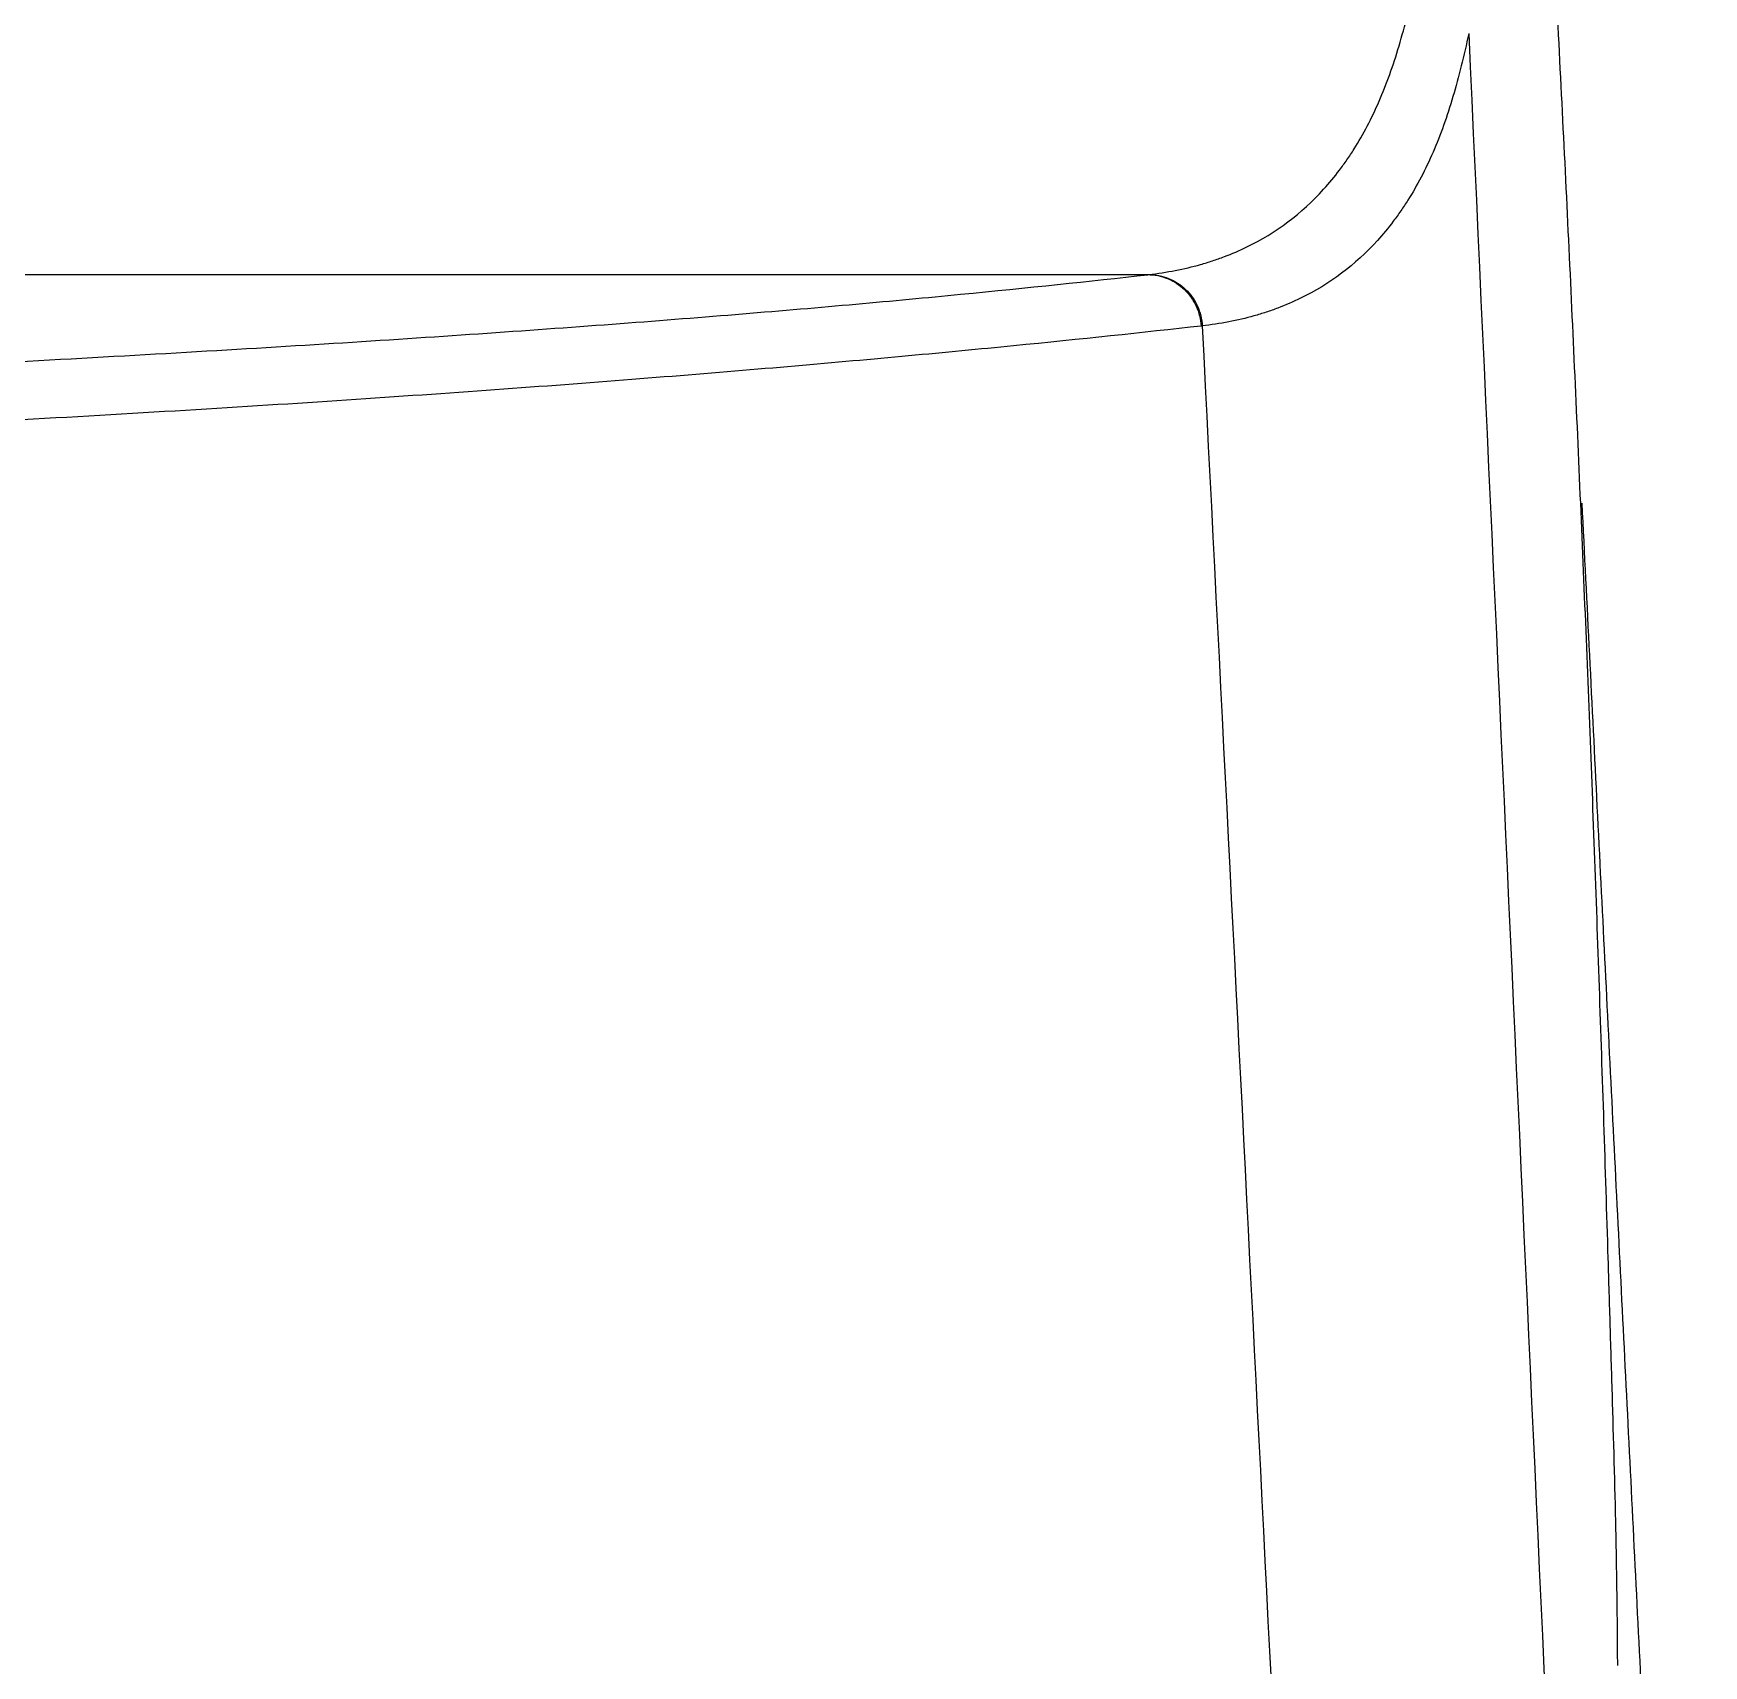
# Model space of a CAD drawing. Extents: x 2759 to 9191, y -64 to 2464.
# Drawn here: x 8124.05 to 8154.93, y 688.4 to 718.57 of the extents above; entities that cross this region are included whole.
import ezdxf

# ---------------------------------------------------------------- set-up
doc = ezdxf.new("R2010")
doc.units = 0
doc.header["$LTSCALE"] = 20
doc.header["$MEASUREMENT"] = 0
doc.layers.get('0').update_dxf_attribs({"linetype": 'CONTINUOUS'})

msp = doc.modelspace()

# ---------------------------------------------------------------- linework, layer by layer
at = {"color": 7, "linetype": 'Continuous'}
for points, degree in [([(8152.38, 716.025), (8150.364, 756.343)], 1), ([(8150.592, 718.571), (8151.197, 705.409), (8151.802, 692.247), (8152.407, 679.086)], 3), ([(8144.656, 714.111), (7955.094, 714.111)], 1), ([(8144.656, 714.112), (8144.663, 714.113), (8144.67, 714.114), (8144.677, 714.114)], 3), ([(8145.664, 713.165), (8145.657, 713.164), (8145.65, 713.163), (8145.643, 713.162)], 3), ([(8145.664, 713.165), (8146.269, 701.287), (8146.872, 689.409), (8147.473, 677.531)], 3), ([(8154.934, 664.986), (8152.689, 709.89)], 1)]:
    msp.add_open_spline(points, degree=degree, dxfattribs=at)
for points, knots in [([(8144.678, 714.114), (8145.012, 714.153), (8145.331, 714.215), (8145.708, 714.321), (8145.783, 714.344), (8145.93, 714.392), (8146.147, 714.469), (8146.355, 714.558), (8147.029, 714.887), (8147.502, 715.242), (8148.012, 715.803), (8148.11, 715.921), (8148.25, 716.107), (8148.296, 716.171), (8148.386, 716.301), (8148.517, 716.5), (8148.639, 716.712), (8148.794, 717.007), (8148.867, 717.16), (8149.074, 717.637), (8149.196, 717.978), (8149.413, 718.707), (8149.509, 719.095), (8149.594, 719.506)], [0, 0, 0, 0, 0.125, 0.125, 0.15625, 0.15625, 0.1875, 0.25, 0.25, 0.5, 0.5, 0.5625, 0.5625, 0.59375, 0.59375, 0.625, 0.6875, 0.6875, 0.75, 0.75, 0.875, 0.875, 1, 1, 1, 1]), ([(8150.592, 718.571), (8150.506, 718.158), (8150.41, 717.769), (8150.192, 717.037), (8150.07, 716.695), (8149.863, 716.216), (8149.789, 716.063), (8149.635, 715.768), (8149.512, 715.555), (8149.381, 715.355), (8149.291, 715.225), (8149.245, 715.161), (8149.104, 714.975), (8149.006, 714.856), (8148.495, 714.293), (8148.02, 713.937), (8147.346, 713.609), (8147.137, 713.519), (8146.919, 713.442), (8146.772, 713.394), (8146.697, 713.371), (8146.319, 713.265), (8146, 713.203), (8145.664, 713.165)], [0, 0, 0, 0, 0.125, 0.125, 0.25, 0.25, 0.3125, 0.3125, 0.375, 0.40625, 0.40625, 0.4375, 0.4375, 0.5, 0.5, 0.75, 0.75, 0.8125, 0.84375, 0.84375, 0.875, 0.875, 1, 1, 1, 1]), ([(8153.346, 688.403), (8153.345, 688.821), (8153.341, 689.239), (8153.33, 690.074), (8153.322, 690.492), (8153.296, 691.747), (8153.272, 692.583), (8153.235, 693.837), (8153.222, 694.256), (8153.196, 695.092), (8153.184, 695.51), (8153.145, 696.765), (8153.119, 697.602), (8153.038, 700.111), (8152.98, 701.784), (8152.857, 705.13), (8152.792, 706.803), (8152.652, 710.15), (8152.578, 711.823), (8152.461, 714.338), (8152.421, 715.181), (8152.38, 716.024)], [0, 0, 0, 0, 0.045424, 0.045424, 0.090847, 0.090847, 0.181694, 0.181694, 0.227118, 0.227118, 0.272541, 0.272541, 0.363389, 0.363389, 0.545083, 0.545083, 0.726777, 0.726777, 0.908472, 0.908472, 1, 1, 1, 1]), ([(7955.094, 709.864), (7956.872, 709.864), (7960.419, 709.865), (7965.711, 709.87), (7970.973, 709.877), (7974.461, 709.884), (7977.939, 709.893), (7981.407, 709.902), (7986.577, 709.919), (7991.715, 709.939), (7995.12, 709.955), (7998.513, 709.972), (8000.204, 709.981), (8002.732, 709.996), (8003.573, 710.001), (8004.623, 710.007), (8004.833, 710.008), (8005.252, 710.011), (8005.462, 710.012), (8006.09, 710.016), (8006.508, 710.019), (8008.591, 710.032), (8010.241, 710.044), (8013.508, 710.067), (8015.124, 710.08), (8018.325, 710.105), (8021.494, 710.132), (8026.15, 710.175), (8029.192, 710.205), (8032.204, 710.237), (8033.694, 710.253), (8036.644, 710.286), (8039.564, 710.321), (8043.854, 710.375), (8046.655, 710.413), (8048.215, 710.435), (8048.388, 710.437), (8048.734, 710.442), (8048.906, 710.444), (8049.423, 710.452), (8050.454, 710.467), (8051.473, 710.482), (8054.848, 710.532), (8057.472, 710.574), (8061.301, 710.638), (8062.559, 710.66), (8064.111, 710.688), (8064.575, 710.696), (8065.037, 710.705), (8065.344, 710.71), (8065.498, 710.713), (8066.264, 710.727), (8066.871, 710.738), (8069.886, 710.795), (8072.222, 710.841), (8076.754, 710.936), (8078.95, 710.984), (8083.204, 711.081), (8085.263, 711.131), (8089.251, 711.232), (8091.18, 711.283), (8094.914, 711.387), (8096.718, 711.439), (8100.209, 711.546), (8101.895, 711.6), (8104.339, 711.682), (8105.54, 711.723), (8106.807, 711.768), (8107.289, 711.786), (8107.481, 711.793), (8107.577, 711.796), (8107.865, 711.807), (8109.579, 711.869), (8111.214, 711.933), (8114.007, 712.046), (8115.345, 712.102), (8117.917, 712.216), (8119.149, 712.274), (8121.517, 712.389), (8122.653, 712.446), (8124.834, 712.562), (8125.879, 712.621), (8128.894, 712.796), (8130.739, 712.913), (8134.15, 713.15), (8135.717, 713.269), (8138.619, 713.508), (8139.955, 713.628), (8142.436, 713.869), (8143.583, 713.99), (8144.657, 714.111)], [0, 0, 0, 0, 0.015625, 0.03125, 0.046875, 0.0625, 0.0625, 0.078125, 0.09375, 0.109375, 0.125, 0.125, 0.140625, 0.140625, 0.148438, 0.148438, 0.150391, 0.150391, 0.152344, 0.152344, 0.15625, 0.15625, 0.171875, 0.171875, 0.1875, 0.1875, 0.203125, 0.21875, 0.234375, 0.234375, 0.25, 0.25, 0.265625, 0.28125, 0.296875, 0.296875, 0.298828, 0.298828, 0.300781, 0.300781, 0.304688, 0.3125, 0.3125, 0.34375, 0.34375, 0.359375, 0.359375, 0.363281, 0.365234, 0.365234, 0.367188, 0.367188, 0.375, 0.375, 0.40625, 0.40625, 0.4375, 0.4375, 0.46875, 0.46875, 0.5, 0.5, 0.53125, 0.53125, 0.5625, 0.5625, 0.578125, 0.585938, 0.587891, 0.587891, 0.589844, 0.589844, 0.59375, 0.625, 0.625, 0.65625, 0.65625, 0.6875, 0.6875, 0.71875, 0.71875, 0.75, 0.75, 0.8125, 0.8125, 0.875, 0.875, 0.9375, 0.9375, 1, 1, 1, 1]), ([(8144.656, 714.112), (8144.719, 714.112), (8144.781, 714.106), (8144.904, 714.081), (8144.965, 714.063), (8145.081, 714.016), (8145.137, 713.987), (8145.242, 713.919), (8145.291, 713.879), (8145.382, 713.792), (8145.423, 713.744), (8145.496, 713.641), (8145.528, 713.586), (8145.58, 713.471), (8145.601, 713.411), (8145.631, 713.288), (8145.64, 713.225), (8145.643, 713.162)], [0, 0, 0, 0, 0.125, 0.125, 0.25, 0.25, 0.375, 0.375, 0.5, 0.5, 0.625, 0.625, 0.75, 0.75, 0.875, 0.875, 1, 1, 1, 1]), ([(8144.678, 714.114), (8144.74, 714.114), (8144.803, 714.108), (8144.925, 714.084), (8144.986, 714.066), (8145.102, 714.019), (8145.158, 713.989), (8145.263, 713.921), (8145.312, 713.882), (8145.403, 713.794), (8145.444, 713.747), (8145.517, 713.644), (8145.549, 713.589), (8145.601, 713.474), (8145.622, 713.414), (8145.652, 713.291), (8145.661, 713.228), (8145.664, 713.165)], [0, 0, 0, 0, 0.125, 0.125, 0.25, 0.25, 0.375, 0.375, 0.5, 0.5, 0.625, 0.625, 0.75, 0.75, 0.875, 0.875, 1, 1, 1, 1]), ([(8145.643, 713.162), (8144.567, 713.041), (8143.418, 712.919), (8140.93, 712.673), (8139.591, 712.548), (8136.682, 712.296), (8135.111, 712.169), (8131.69, 711.915), (8129.839, 711.788), (8126.817, 711.599), (8125.768, 711.537), (8123.58, 711.412), (8122.442, 711.349), (8120.067, 711.226), (8118.83, 711.164), (8116.251, 711.042), (8114.909, 710.981), (8112.109, 710.86), (8110.651, 710.8), (8108.94, 710.734), (8108.749, 710.726), (8108.365, 710.711), (8108.172, 710.704), (8107.591, 710.682), (8107.199, 710.667), (8106.014, 710.623), (8105.209, 710.594), (8104.183, 710.557), (8103.977, 710.55), (8103.563, 710.536), (8103.355, 710.528), (8102.728, 710.507), (8101.464, 710.464), (8100.165, 710.421), (8097.523, 710.336), (8095.7, 710.281), (8091.924, 710.171), (8089.971, 710.117), (8086.94, 710.037), (8085.913, 710.011), (8084.607, 709.978), (8084.344, 709.972), (8083.818, 709.959), (8083.553, 709.952), (8082.757, 709.933), (8080.083, 709.868), (8077.308, 709.805), (8072.737, 709.706), (8070.386, 709.657), (8067.663, 709.603), (8067.359, 709.597), (8066.75, 709.585), (8066.444, 709.579), (8065.524, 709.561), (8064.906, 709.549), (8063.04, 709.514), (8061.779, 709.491), (8057.944, 709.422), (8055.315, 709.378), (8051.935, 709.324), (8050.914, 709.308), (8049.883, 709.292), (8049.192, 709.282), (8048.846, 709.276), (8047.111, 709.25), (8044.307, 709.21), (8040.013, 709.152), (8037.092, 709.115), (8034.14, 709.079), (8032.649, 709.061), (8029.636, 709.028), (8026.593, 708.995), (8021.935, 708.948), (8018.766, 708.919), (8015.565, 708.892), (8013.948, 708.878), (8010.682, 708.853), (8009.032, 708.84), (8006.95, 708.826), (8006.532, 708.823), (8005.695, 708.817), (8005.275, 708.814), (8004.014, 708.806), (8002.749, 708.798), (8001.478, 708.79), (8000.63, 708.785), (8000.205, 708.782), (7998.929, 708.775), (7998.076, 708.77), (7995.512, 708.756), (7993.795, 708.747), (7990.345, 708.731), (7986.88, 708.716), (7983.385, 708.704), (7981.411, 708.697), (7981.192, 708.697), (7980.753, 708.695), (7980.533, 708.695), (7979.874, 708.693), (7978.554, 708.689), (7975.473, 708.68), (7971.062, 708.671), (7965.754, 708.662), (7960.432, 708.657), (7956.875, 708.656), (7955.094, 708.656)], [0, 0, 0, 0, 0.0625, 0.0625, 0.125, 0.125, 0.1875, 0.1875, 0.25, 0.25, 0.28125, 0.28125, 0.3125, 0.3125, 0.34375, 0.34375, 0.375, 0.375, 0.40625, 0.40625, 0.410156, 0.410156, 0.414063, 0.414063, 0.421875, 0.421875, 0.4375, 0.4375, 0.441406, 0.441406, 0.445313, 0.445313, 0.453125, 0.46875, 0.46875, 0.5, 0.5, 0.53125, 0.53125, 0.546875, 0.546875, 0.550781, 0.550781, 0.554688, 0.554688, 0.5625, 0.59375, 0.59375, 0.625, 0.625, 0.628906, 0.628906, 0.632813, 0.632813, 0.640625, 0.640625, 0.65625, 0.65625, 0.6875, 0.6875, 0.695313, 0.699219, 0.699219, 0.703125, 0.703125, 0.71875, 0.734375, 0.75, 0.75, 0.765625, 0.765625, 0.78125, 0.796875, 0.8125, 0.8125, 0.828125, 0.828125, 0.84375, 0.84375, 0.847656, 0.847656, 0.851563, 0.851563, 0.859375, 0.863281, 0.863281, 0.867188, 0.867188, 0.875, 0.875, 0.890625, 0.890625, 0.90625, 0.921875, 0.921875, 0.923828, 0.923828, 0.925781, 0.925781, 0.929688, 0.9375, 0.953125, 0.96875, 0.984375, 1, 1, 1, 1])]:
    msp.add_open_spline(points, degree=3, knots=knots, dxfattribs=at)

doc.saveas('drawing.dxf')
